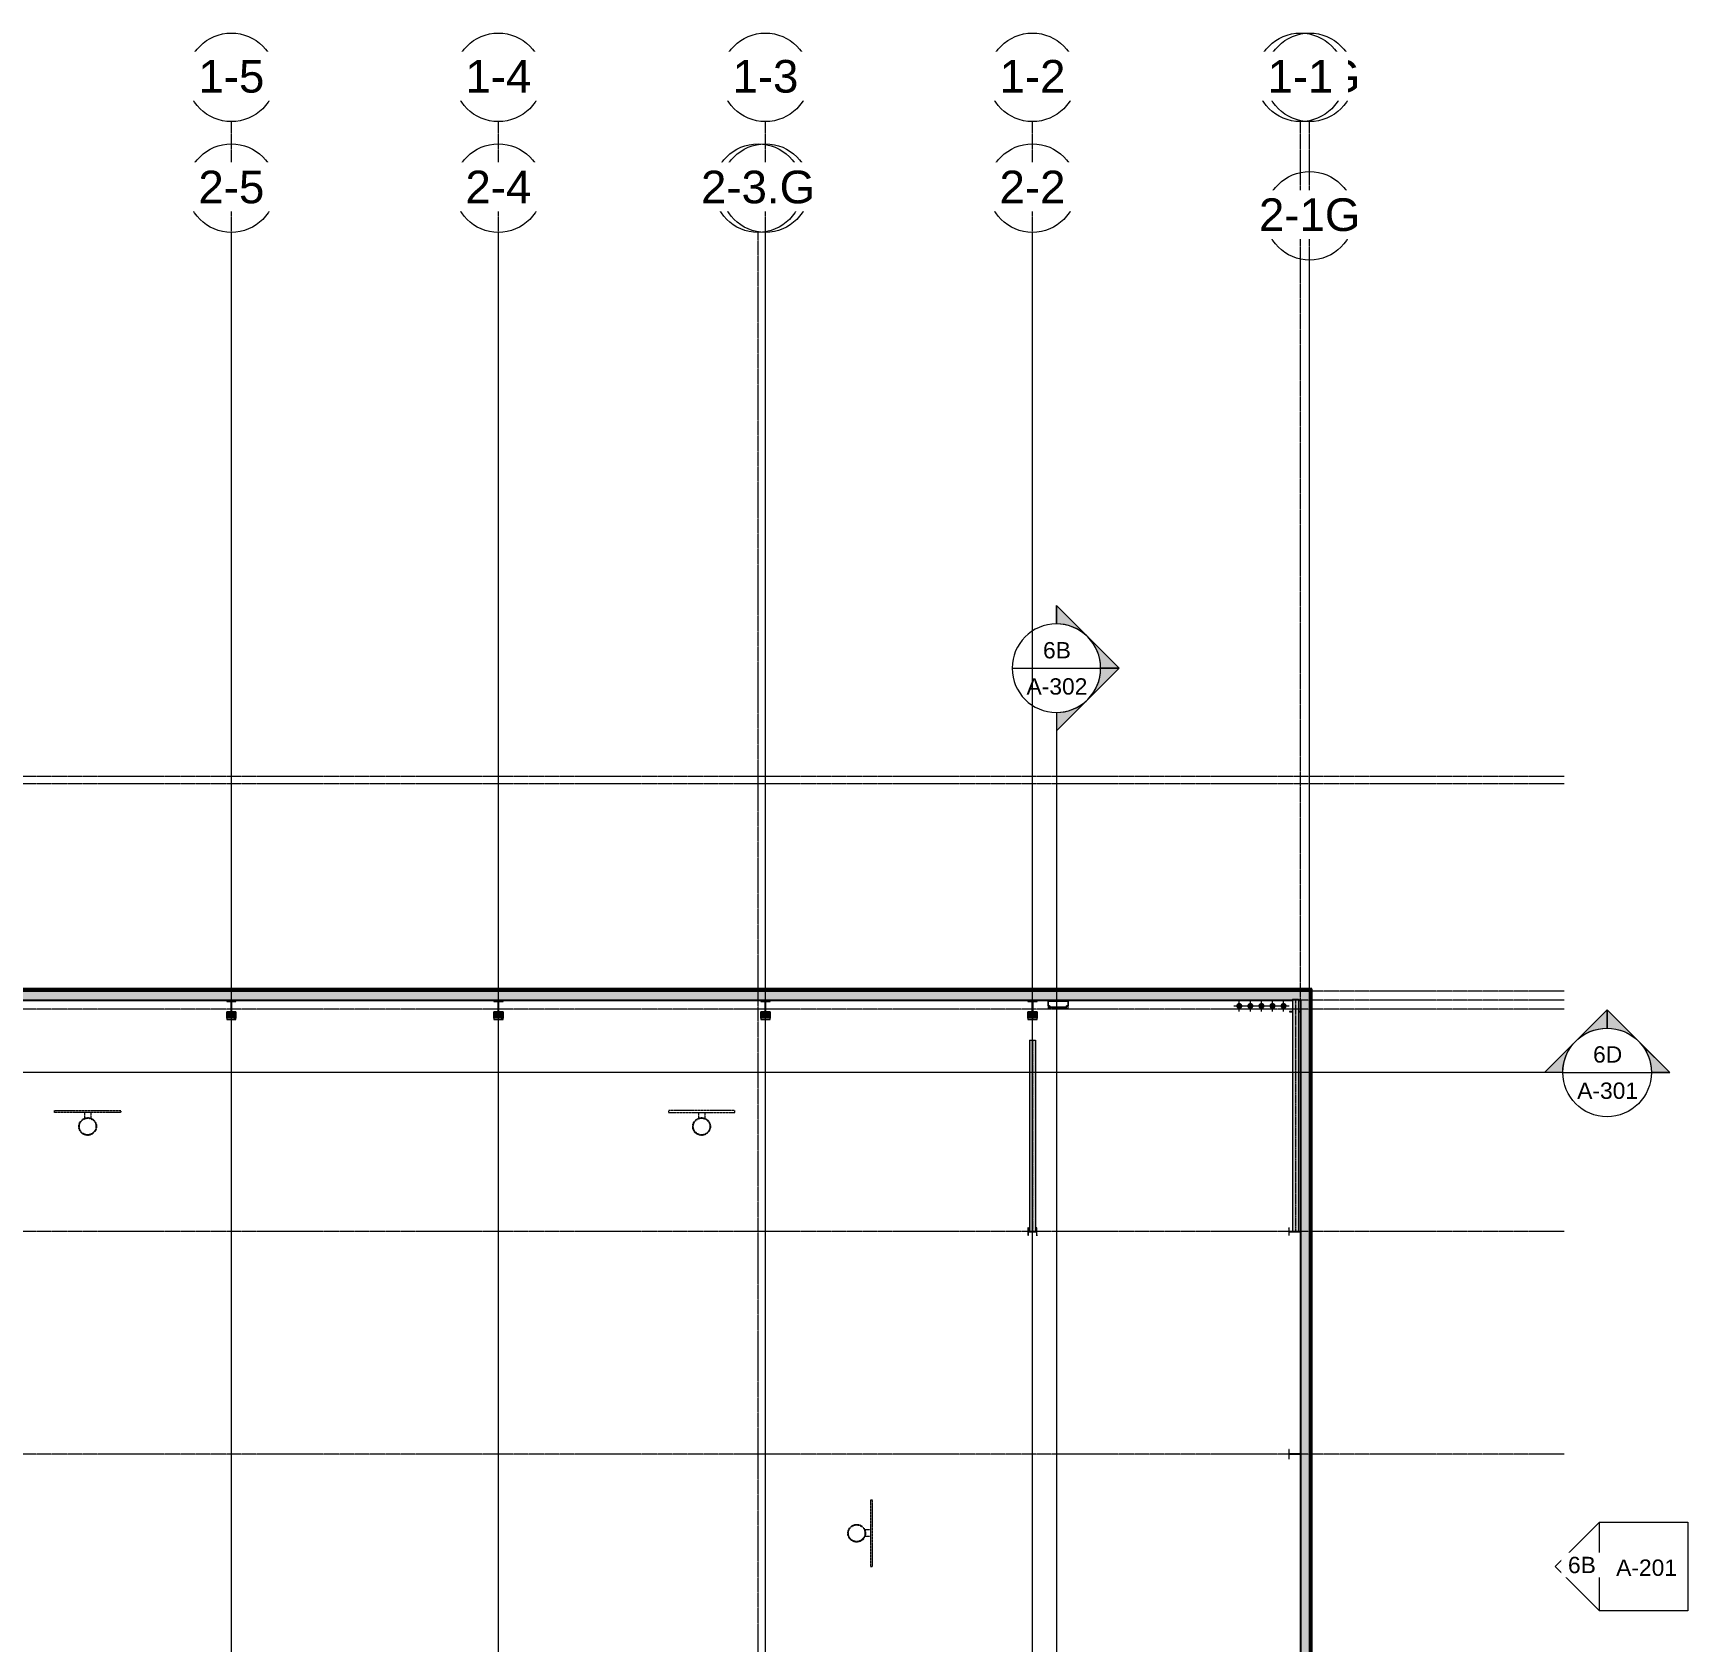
# Model space of a CAD drawing. Header units: inches. Extents: x 21290 to 26948, y -23522 to -20083.
# Drawn here: x 24897 to 26691, y -21830 to -20086 of the extents above; entities that cross this region are included whole.
import ezdxf

# ---------------------------------------------------------------- set-up
doc = ezdxf.new("R2010")
doc.units = ezdxf.units.IN
doc.header["$MEASUREMENT"] = 0
for name, pattern in [('Dash', [0.25, 0.125, -0.125]), ('Grid Line 1_2_', [0.875, 0.5, -0.125, 0.125, -0.125]), ('Hidden 1_8_', [0.1875, 0.125, -0.0625])]:
    doc.linetypes.add(name, pattern=pattern)
for name, color, linetype, lineweight in [('A-WALL', 113, 'Continuous', 9), ('A-WALL-PATT', 111, 'Continuous', 25), ('E-POWR-CNTR', 130, 'Continuous', 9), ('E-POWR-DROP', 130, 'Continuous', 9), ('G-ANNO-SYMB', 111, 'Continuous', 9), ('Q-SPCQ', 91, 'Continuous', 9), ('Q-SPCQ-HDLN', 91, 'Dash', 9), ('S-BEAM', 12, 'Continuous', 9), ('S-COLS', 52, 'Continuous', 9), ('S-GRID', 1, 'Continuous', 9), ('S-GRID-IDEN', 1, 'Continuous', 9)]:
    doc.layers.add(name, color=color, linetype=linetype, lineweight=lineweight)
doc.styles.add('Arial', font='arial.ttf', dxfattribs={"height": 35.407186})
doc.styles.add('Arial_1', font='arial.ttf', dxfattribs={"height": 17.703593})
pattern_1 = [(45, (0, 0), (-19.00703, 19.00703), []), (45, (0, 28.8), (-19.00703, 19.00703), [])]
pattern_2 = [(161.57, (0.96, 0.96), (-7.6802237, -0.0009796), [0, -54.643, 6.067, 0]), (18.43, (-0.96, 0.96), (-7.6802237, 0.0009796), [0, -54.643, 6.067, 0]), (108.43, (0.96, 0.96), (3.8382953, -19.20136532), [18.211, -42.499]), (71.57, (-0.96, 0.96), (3.8382953, 19.20136532), [18.211, -42.499])]
pattern_3 = [(0, (0, 0), (0, 24), []), (90, (0, 0), (-24, 1e-15), [])]
pattern_4 = [(225, (25691.39, -22360.053), (19.00703, -19.00703), []), (225, (25691.39, -22388.853), (19.00703, -19.00703), [])]
pattern_5 = [(225, (25401.89, -22360.053), (19.00703, -19.00703), []), (225, (25401.89, -22388.853), (19.00703, -19.00703), [])]
pattern_6 = [(225, (25112.39, -22360.053), (19.00703, -19.00703), []), (225, (25112.39, -22388.853), (19.00703, -19.00703), [])]
pattern_7 = [(225, (25980.89, -22360.053), (19.00703, -19.00703), []), (225, (25980.89, -22388.853), (19.00703, -19.00703), [])]

# ---------------------------------------------------------------- blocks, each defined once
blk = doc.blocks.new('Basketball_Backstop-Performance_Sports_Systems-3103-Ceiling_Hung - 27_-0_ to 27_-11 7_8_-652462-Roof Low')
at = {"layer": 'Q-SPCQ-HDLN'}
for p, q in [((-36, 0), (-36, 2.2)), ((-36, 2.2), (36, 2.2)), ((36, 2.2), (36, 0)), ((36, 0), (-36, 0)), ((-3.5, 0), (-3.5, -6.2)), ((3.5, 0), (3.5, -6.2))]:
    blk.add_line(p, q, dxfattribs=at)
for radius in [9.63, 9]:
    blk.add_circle((0, -15.1), radius, dxfattribs=at)
blk = doc.blocks.new('Basketball_Backstop-Performance_Sports_Systems-3103-Ceiling_Hung - 27_-0_ to 27_-11 7_8_-706978-Roof Low')
at = {"layer": 'Q-SPCQ-HDLN'}
for p, q in [((36, 0), (-36, 0)), ((-36, 0), (-36, -2.2)), ((-3.5, 0), (-3.5, 6.2)), ((3.5, 0), (3.5, 6.2)), ((36, -2.2), (36, 0)), ((-36, -2.2), (36, -2.2))]:
    blk.add_line(p, q, dxfattribs=at)
for radius in [9.62, 9]:
    blk.add_circle((0, 15.1), radius, dxfattribs=at)
blk = doc.blocks.new('W-Wide Flange - W12X26-1193237-Roof Low')
at = {"layer": 'S-BEAM'}
blk.add_hatch(color=256, dxfattribs=at).paths.add_polyline_path([(103.7, 3.2), (-103.7, 3.2), (-103.7, -3.2), (103.7, -3.2)], flags=0)
for p, q in [((-103.7, -3.2), (-103.7, 3.2)), ((-103.7, 3.2), (103.7, 3.2)), ((103.7, 3.2), (103.7, -3.2)), ((-103.7, -3.2), (103.7, -3.2))]:
    blk.add_line(p, q, dxfattribs=at)
at = {"layer": 'S-BEAM', "linetype": 'Hidden 1_8_'}
for p, q in [((-103.7, 0.1), (103.7, 0.1)), ((-103.7, -0.1), (103.7, -0.1))]:
    blk.add_line(p, q, dxfattribs=at)
blk = doc.blocks.new('W-Wide Flange - W12X26-1401506-Roof Low')
at = {"layer": 'S-BEAM'}
blk.add_hatch(color=256, dxfattribs=at).paths.add_polyline_path([(120.6, -3.2), (120.6, 3.2), (-131.2, 3.2), (-131.2, -3.2), (65.3, -3.2)], flags=0)
for p, q in [((-131.2, -3.2), (-131.2, 3.2)), ((-131.2, 3.2), (120.6, 3.2)), ((120.6, 3.2), (120.6, -3.2)), ((-131.2, -3.2), (120.6, -3.2))]:
    blk.add_line(p, q, dxfattribs=at)
at = {"layer": 'S-BEAM', "linetype": 'Hidden 1_8_'}
for p, q in [((-131.2, 0.1), (120.6, 0.1)), ((-131.2, -0.1), (120.6, -0.1))]:
    blk.add_line(p, q, dxfattribs=at)
blk = doc.blocks.new('columns and girder2 - one-1334686-Roof Low')
at = {"layer": 'S-BEAM'}
h = blk.add_hatch(dxfattribs=at)
h.set_pattern_fill('FP_8', color=256, style=0, pattern_type=2)
h.set_pattern_definition(pattern_4)
h.paths.add_polyline_path([(0, -1.3), (-5, -1.3), (-5, -2), (5, -2), (5, -1.3)], flags=0)
h.paths.add_polyline_path([(5, -17), (-5, -17), (-5, -18.5), (5, -18.5)], flags=0)
h.paths.add_polyline_path([(5, -1204.9), (-5, -1204.9), (-5, -1206.4), (5, -1206.4)], flags=0)
h.paths.add_polyline_path([(-5, -1224.3), (-5, -1225.8), (5, -1225.8), (5, -1224.3)], flags=0)
h = blk.add_hatch(color=256, dxfattribs=at)
h.paths.add_polyline_path([(5, -9.2), (0.6, -9.2), (0.6, -17), (5, -17)], flags=0)
h.paths.add_polyline_path([(-5, -9.2), (-5, -17), (-0.6, -17), (-0.6, -9.2)], flags=0)
h = blk.add_hatch(dxfattribs=at)
h.set_pattern_fill('FP_8', color=256, style=0, pattern_type=2)
h.set_pattern_definition(pattern_4)
h.paths.add_polyline_path([(0.6, -2), (-0.6, -2), (-0.6, -17), (0.6, -17)], flags=0)
h.paths.add_polyline_path([(0.6, -1206.4), (-0.6, -1206.4), (-0.6, -1224.3), (0.6, -1224.3)], flags=0)
h = blk.add_hatch(color=256, dxfattribs=at)
h.paths.add_polyline_path([(0.6, -1206.4), (0.6, -1213.3), (5, -1213.3), (5, -1206.4)], flags=0)
h.paths.add_polyline_path([(-5, -1206.4), (-5, -1213.3), (-0.6, -1213.3), (-0.6, -1206.4)], flags=0)
at = {"layer": 'S-BEAM', "lineweight": 15}
for p, q in [((-5, -1.3), (-5, -2)), ((-5, -2), (5, -2)), ((5, -17), (-5, -17)), ((-5, -17), (-5, -18.5)), ((0.6, -2), (-0.6, -2)), ((-0.6, -2), (-0.6, -17)), ((-0.6, -17), (0.6, -17)), ((0.6, -17), (0.6, -2)), ((5, -2), (5, -1.3)), ((5, -18.5), (5, -17)), ((-5, -18.5), (5, -18.5)), ((5, -1204.9), (-5, -1204.9)), ((-5, -1204.9), (-5, -1206.4)), ((-5, -1206.4), (5, -1206.4)), ((0.6, -1206.4), (-0.6, -1206.4)), ((-0.6, -1206.4), (-0.6, -1224.3)), ((0.6, -1224.3), (0.6, -1206.4)), ((5, -1206.4), (5, -1204.9)), ((5, -1224.3), (-5, -1224.3)), ((-5, -1224.3), (-5, -1225.8)), ((-0.6, -1224.3), (0.6, -1224.3)), ((5, -1225.8), (5, -1224.3))]:
    blk.add_line(p, q, dxfattribs=at)
at = {"layer": 'S-BEAM'}
for p, q in [((-5, -17), (-5, -9.2)), ((-0.6, -9.2), (-5, -9.2)), ((5, -9.2), (0.6, -9.2)), ((5, -9.2), (5, -17)), ((-5, -1213.3), (-5, -1206.4)), ((-5, -1213.3), (-0.6, -1213.3)), ((0.6, -1213.3), (5, -1213.3)), ((5, -1206.4), (5, -1213.3))]:
    blk.add_line(p, q, dxfattribs=at)
blk = doc.blocks.new('columns and girder2 - one-V29-Roof Low')
at = {"layer": 'S-BEAM'}
h = blk.add_hatch(dxfattribs=at)
h.set_pattern_fill('FP_9', color=256, style=0, pattern_type=2)
h.set_pattern_definition(pattern_5)
h.paths.add_polyline_path([(0, -1.3), (-5, -1.3), (-5, -2), (5, -2), (5, -1.3)], flags=0)
h.paths.add_polyline_path([(5, -17), (-5, -17), (-5, -18.5), (5, -18.5)], flags=0)
h.paths.add_polyline_path([(5, -1204.9), (-5, -1204.9), (-5, -1206.4), (5, -1206.4)], flags=0)
h.paths.add_polyline_path([(-5, -1224.3), (-5, -1225.8), (5, -1225.8), (5, -1224.3)], flags=0)
h = blk.add_hatch(color=256, dxfattribs=at)
h.paths.add_polyline_path([(5, -9.2), (0.6, -9.2), (0.6, -17), (5, -17)], flags=0)
h.paths.add_polyline_path([(-5, -9.2), (-5, -17), (-0.6, -17), (-0.6, -9.2)], flags=0)
h = blk.add_hatch(dxfattribs=at)
h.set_pattern_fill('FP_9', color=256, style=0, pattern_type=2)
h.set_pattern_definition(pattern_5)
h.paths.add_polyline_path([(-0.6, -2), (-0.6, -17), (0.6, -17), (0.6, -2)], flags=0)
h.paths.add_polyline_path([(-0.6, -1206.4), (-0.6, -1224.3), (0.6, -1224.3), (0.6, -1206.4)], flags=0)
h = blk.add_hatch(color=256, dxfattribs=at)
h.paths.add_polyline_path([(0.6, -1206.4), (0.6, -1213.3), (5, -1213.3), (5, -1206.4)], flags=0)
h.paths.add_polyline_path([(-5, -1206.4), (-5, -1213.3), (-0.6, -1213.3), (-0.6, -1206.4)], flags=0)
at = {"layer": 'S-BEAM', "lineweight": 15}
for p, q in [((-5, -1.3), (-5, -2)), ((-5, -2), (5, -2)), ((5, -17), (-5, -17)), ((-5, -17), (-5, -18.5)), ((0.6, -2), (-0.6, -2)), ((-0.6, -2), (-0.6, -17)), ((-0.6, -17), (0.6, -17)), ((0.6, -17), (0.6, -2)), ((5, -2), (5, -1.3)), ((5, -18.5), (5, -17)), ((-5, -18.5), (5, -18.5)), ((5, -1204.9), (-5, -1204.9)), ((-5, -1204.9), (-5, -1206.4)), ((-5, -1206.4), (5, -1206.4)), ((0.6, -1206.4), (-0.6, -1206.4)), ((-0.6, -1206.4), (-0.6, -1224.3)), ((0.6, -1224.3), (0.6, -1206.4)), ((5, -1206.4), (5, -1204.9)), ((5, -1224.3), (-5, -1224.3)), ((-5, -1224.3), (-5, -1225.8)), ((-0.6, -1224.3), (0.6, -1224.3)), ((5, -1225.8), (5, -1224.3))]:
    blk.add_line(p, q, dxfattribs=at)
at = {"layer": 'S-BEAM'}
for p, q in [((-5, -17), (-5, -9.2)), ((-0.6, -9.2), (-5, -9.2)), ((5, -9.2), (0.6, -9.2)), ((5, -9.2), (5, -17)), ((-5, -1213.3), (-5, -1206.4)), ((-5, -1213.3), (-0.6, -1213.3)), ((0.6, -1213.3), (5, -1213.3)), ((5, -1206.4), (5, -1213.3))]:
    blk.add_line(p, q, dxfattribs=at)
blk = doc.blocks.new('columns and girder2 - one-V30-Roof Low')
at = {"layer": 'S-BEAM'}
h = blk.add_hatch(dxfattribs=at)
h.set_pattern_fill('FP_10', color=256, style=0, pattern_type=2)
h.set_pattern_definition(pattern_6)
h.paths.add_polyline_path([(0, -1.3), (-5, -1.3), (-5, -2), (5, -2), (5, -1.3)], flags=0)
h.paths.add_polyline_path([(5, -17), (-5, -17), (-5, -18.5), (5, -18.5)], flags=0)
h.paths.add_polyline_path([(-5, -1204.9), (-5, -1206.4), (5, -1206.4), (5, -1204.9)], flags=0)
h.paths.add_polyline_path([(-5, -1224.3), (-5, -1225.8), (5, -1225.8), (5, -1224.3)], flags=0)
h = blk.add_hatch(color=256, dxfattribs=at)
h.paths.add_polyline_path([(5, -9.2), (0.6, -9.2), (0.6, -17), (5, -17)], flags=0)
h.paths.add_polyline_path([(-5, -9.2), (-5, -17), (-0.6, -17), (-0.6, -9.2)], flags=0)
h = blk.add_hatch(dxfattribs=at)
h.set_pattern_fill('FP_10', color=256, style=0, pattern_type=2)
h.set_pattern_definition(pattern_6)
h.paths.add_polyline_path([(0.6, -2), (-0.6, -2), (-0.6, -17), (0.6, -17)], flags=0)
h.paths.add_polyline_path([(0.6, -1206.4), (-0.6, -1206.4), (-0.6, -1224.3), (0.6, -1224.3)], flags=0)
h = blk.add_hatch(color=256, dxfattribs=at)
h.paths.add_polyline_path([(0.6, -1206.4), (0.6, -1213.3), (5, -1213.3), (5, -1206.4)], flags=0)
h.paths.add_polyline_path([(-5, -1206.4), (-5, -1213.3), (-0.6, -1213.3), (-0.6, -1206.4)], flags=0)
at = {"layer": 'S-BEAM', "lineweight": 15}
for p, q in [((-5, -1.3), (-5, -2)), ((-5, -2), (5, -2)), ((5, -17), (-5, -17)), ((-5, -17), (-5, -18.5)), ((0.6, -2), (-0.6, -2)), ((-0.6, -2), (-0.6, -17)), ((-0.6, -17), (0.6, -17)), ((0.6, -17), (0.6, -2)), ((5, -2), (5, -1.3)), ((5, -18.5), (5, -17)), ((-5, -18.5), (5, -18.5)), ((5, -1204.9), (-5, -1204.9)), ((-5, -1204.9), (-5, -1206.4)), ((-5, -1206.4), (5, -1206.4)), ((0.6, -1206.4), (-0.6, -1206.4)), ((-0.6, -1206.4), (-0.6, -1224.3)), ((0.6, -1224.3), (0.6, -1206.4)), ((5, -1206.4), (5, -1204.9)), ((5, -1224.3), (-5, -1224.3)), ((-5, -1224.3), (-5, -1225.8)), ((-0.6, -1224.3), (0.6, -1224.3)), ((5, -1225.8), (5, -1224.3))]:
    blk.add_line(p, q, dxfattribs=at)
at = {"layer": 'S-BEAM'}
for p, q in [((-5, -17), (-5, -9.2)), ((-0.6, -9.2), (-5, -9.2)), ((5, -9.2), (0.6, -9.2)), ((5, -9.2), (5, -17)), ((-5, -1213.3), (-5, -1206.4)), ((-5, -1213.3), (-0.6, -1213.3)), ((0.6, -1213.3), (5, -1213.3)), ((5, -1206.4), (5, -1213.3))]:
    blk.add_line(p, q, dxfattribs=at)
blk = doc.blocks.new('columns and girder2 - one-V38-Roof Low')
at = {"layer": 'S-BEAM'}
h = blk.add_hatch(dxfattribs=at)
h.set_pattern_fill('FP_18', color=256, style=0, pattern_type=2)
h.set_pattern_definition(pattern_7)
h.paths.add_polyline_path([(5, -1.3), (-5, -1.3), (-5, -2), (5, -2)], flags=0)
h.paths.add_polyline_path([(5, -17), (-5, -17), (-5, -18.5), (5, -18.5)], flags=0)
h.paths.add_polyline_path([(5, -1204.9), (-5, -1204.9), (-5, -1206.4), (5, -1206.4)], flags=0)
h.paths.add_polyline_path([(-5, -1224.3), (-5, -1225.8), (5, -1225.8), (5, -1224.3)], flags=0)
h = blk.add_hatch(color=256, dxfattribs=at)
h.paths.add_polyline_path([(-0.6, -9.2), (-5, -9.2), (-5, -17), (-0.6, -17)], flags=0)
h.paths.add_polyline_path([(5, -9.2), (0.6, -9.2), (0.6, -17), (5, -17)], flags=0)
h = blk.add_hatch(dxfattribs=at)
h.set_pattern_fill('FP_18', color=256, style=0, pattern_type=2)
h.set_pattern_definition(pattern_7)
h.paths.add_polyline_path([(-0.6, -2), (-0.6, -17), (0.6, -17), (0.6, -2)], flags=0)
h.paths.add_polyline_path([(-0.6, -1206.4), (-0.6, -1224.3), (0.6, -1224.3), (0.6, -1206.4)], flags=0)
h = blk.add_hatch(color=256, dxfattribs=at)
h.paths.add_polyline_path([(0.6, -1206.4), (0.6, -1213.3), (5, -1213.3), (5, -1206.4)], flags=0)
h.paths.add_polyline_path([(-5, -1206.4), (-5, -1213.3), (-0.6, -1213.3), (-0.6, -1206.4)], flags=0)
at = {"layer": 'S-BEAM', "lineweight": 15}
for p, q in [((-5, -1.3), (-5, -2)), ((-5, -2), (5, -2)), ((5, -17), (-5, -17)), ((-5, -17), (-5, -18.5)), ((0.6, -2), (-0.6, -2)), ((-0.6, -2), (-0.6, -17)), ((-0.6, -17), (0.6, -17)), ((0.6, -17), (0.6, -2)), ((5, -2), (5, -1.3)), ((5, -18.5), (5, -17)), ((-5, -18.5), (5, -18.5)), ((5, -1204.9), (-5, -1204.9)), ((-5, -1204.9), (-5, -1206.4)), ((-5, -1206.4), (5, -1206.4)), ((0.6, -1206.4), (-0.6, -1206.4)), ((-0.6, -1206.4), (-0.6, -1224.3)), ((0.6, -1224.3), (0.6, -1206.4)), ((5, -1206.4), (5, -1204.9)), ((5, -1224.3), (-5, -1224.3)), ((-5, -1224.3), (-5, -1225.8)), ((-0.6, -1224.3), (0.6, -1224.3)), ((5, -1225.8), (5, -1224.3))]:
    blk.add_line(p, q, dxfattribs=at)
at = {"layer": 'S-BEAM'}
for p, q in [((-5, -17), (-5, -9.2)), ((-0.6, -9.2), (-5, -9.2)), ((5, -9.2), (0.6, -9.2)), ((5, -9.2), (5, -17)), ((-5, -1213.3), (-5, -1206.4)), ((-5, -1213.3), (-0.6, -1213.3)), ((0.6, -1213.3), (5, -1213.3)), ((5, -1206.4), (5, -1213.3))]:
    blk.add_line(p, q, dxfattribs=at)
blk = doc.blocks.new('lad500 - Standard-1365116-Roof Low')
at = {"layer": 'Q-SPCQ'}
for p, q in [((26019.6, -21135.1), (25997.8, -21135.1)), ((25997.8, -21135.1), (25997.8, -21140.6)), ((25997.8, -21140.6), (25999.5, -21140.6)), ((25998, -21140.4), (25998, -21135.2)), ((25998, -21135.2), (26019.5, -21135.2)), ((25999.5, -21140.4), (25998, -21140.4)), ((25998.1, -21140.4), (25999.6, -21140.4)), ((25998.1, -21143.7), (25998.1, -21140.4)), ((25999.6, -21143.7), (25998.1, -21143.7)), ((25999.5, -21140.6), (25999.5, -21140.4)), ((25999.6, -21140.4), (25999.6, -21141.4)), ((25999.6, -21142.7), (25999.6, -21141.4)), ((25999.6, -21141.4), (26017.8, -21141.4)), ((26017.8, -21142.7), (25999.6, -21142.7)), ((25999.6, -21142.7), (25999.6, -21143.7)), ((26017.8, -21141.4), (26017.8, -21140.4)), ((26017.8, -21140.4), (26019.3, -21140.4)), ((26017.8, -21142.7), (26017.8, -21141.4)), ((26017.8, -21143.7), (26017.8, -21142.7)), ((26019.3, -21143.7), (26017.8, -21143.7)), ((26019.5, -21140.4), (26017.9, -21140.4)), ((26017.9, -21140.4), (26017.9, -21140.6)), ((26017.9, -21140.6), (26019.6, -21140.6)), ((26019.3, -21140.4), (26019.3, -21143.7)), ((26019.5, -21135.2), (26019.5, -21140.4)), ((26019.6, -21140.6), (26019.6, -21135.1))]:
    blk.add_line(p, q, dxfattribs=at)
blk = doc.blocks.new('Grid - Grid Head - Circle-14747-Roof Low')
at = {"layer": 'S-GRID-IDEN'}
blk.add_circle((0, 0), 0.25, dxfattribs=at)
blk = doc.blocks.new('Section - Section Head - Filled-1526-Roof Low')
at = {"layer": 'G-ANNO-SYMB'}
h = blk.add_hatch(color=256, dxfattribs=at)
edge = h.paths.add_edge_path(flags=0)
edge.add_line((-0.4268, 0.1768), (-0.25, 0.3536))
edge.add_line((-0.25, 0.3536), (-0.25, 0.25))
edge.add_arc((-0.25, 0), 0.25, 90, 135)
h = blk.add_hatch(color=256, dxfattribs=at)
edge = h.paths.add_edge_path(flags=0)
edge.add_arc((-0.25, 0), 0.25, 45, 90)
edge.add_line((-0.25, 0.25), (-0.25, 0.3536))
edge.add_line((-0.25, 0.3536), (-0.0732, 0.1768))
h = blk.add_hatch(color=256, dxfattribs=at)
edge = h.paths.add_edge_path(flags=0)
edge.add_arc((-0.25, 0), 0.2503, 137.9216, 180)
edge.add_line((-0.5003, 0), (-0.6036, 0))
edge.add_line((-0.6036, 0), (-0.4358, 0.1678))
h = blk.add_hatch(color=256, dxfattribs=at)
edge = h.paths.add_edge_path(flags=0)
edge.add_line((-0.0642, 0.1678), (0.1036, 0))
edge.add_line((0.1036, 0), (0.0003, 0))
edge.add_arc((-0.25, 0), 0.2503, 0, 42.0784)
for p, q in [((-0.25, 0.3536), (-0.6036, 0)), ((-0.25, 0.3536), (-0.4268, 0.1768)), ((-0.25, 0.3536), (0.1036, 0)), ((-0.25, 0.25), (-0.25, 0.3536)), ((-0.0732, 0.1768), (-0.25, 0.3536)), ((-0.25, 0.3536), (-0.25, 0.25)), ((-0.4358, 0.1678), (-0.6036, 0)), ((0.1036, 0), (-0.0642, 0.1678)), ((-0.6036, 0), (-0.5003, 0)), ((0.0003, 0), (0.1036, 0)), ((-0.5, 0), (-0.6036, 0)), ((0, 0), (0.1036, 0))]:
    blk.add_line(p, q, dxfattribs=at)
for radius, start, end in [(0.25, 360, 180), (0.25, 90, 135), (0.25, 45, 90), (0.2503, 137.9216, 180), (0.2503, 0, 42.0784), (0.25, 180, 360)]:
    blk.add_arc((-0.25, 0), radius, start, end, dxfattribs=at)
blk = doc.blocks.new('Elevation - Detail Number-93309-Roof Low')
at = {"layer": 'G-ANNO-SYMB'}
for p, q in [((-0.25, -0.25), (-0.25, 0.25)), ((-0.25, 0.25), (0.25, 0.25)), ((0.25, 0.25), (0.25, -0.25)), ((0.25, -0.25), (-0.25, -0.25))]:
    blk.add_line(p, q, dxfattribs=at)
blk = doc.blocks.new('Elevation - Detail Number-93036-Roof Low')
at = {"layer": 'G-ANNO-SYMB'}
for p, q in [((0, 0.25), (-0.25, 0)), ((0.25, 0), (0, 0.25)), ((-0.25, 0), (0.25, 0))]:
    blk.add_line(p, q, dxfattribs=at)

msp = doc.modelspace()

# ---------------------------------------------------------------- hatches: boundary and pattern name
at = {"layer": 'A-WALL'}
msp.add_hatch(color=256, dxfattribs=at).paths.add_polyline_path([(26282.39023, -21123.30281), (26282.39023, -21121.80281), (22780.26523, -21121.80281), (22780.26523, -21123.30281), (26281.39023, -21123.30281)], flags=0)
at = {"layer": 'A-WALL', "lineweight": 5}
msp.add_hatch(color=256, dxfattribs=at).paths.add_polyline_path([(26283.89023, -22233.67781), (26283.89023, -21121.80281), (26282.39023, -21121.80281), (26282.39023, -22233.67781)], flags=0)
at = {"layer": 'A-WALL-PATT', "lineweight": 9}
h = msp.add_hatch(dxfattribs=at)
h.set_pattern_fill('FP_4', color=256, style=0, pattern_type=2)
h.set_pattern_definition(pattern_3)
h.paths.add_polyline_path([(26281.39023, -21124.30281), (26281.39023, -21123.30281), (22780.26523, -21123.30281), (22780.26523, -21124.30281), (26276.13737, -21124.30281)], flags=0)
h = msp.add_hatch(dxfattribs=at)
h.set_pattern_fill('FP_5', color=256, style=0, pattern_type=2)
h.set_pattern_definition(pattern_2)
h.paths.add_polyline_path([(24819.78825, -21134.30281), (26262.77108, -21134.30281), (26262.77108, -21133.17936), (26269.25937, -21133.17936), (26269.25937, -21134.30281), (26271.39023, -21134.30281), (26271.39023, -21124.30281), (22780.26523, -21124.30281), (22780.26523, -21134.30281), (24749.60275, -21134.30281)], flags=0)
h = msp.add_hatch(dxfattribs=at)
h.set_pattern_fill('FP_5', color=256, style=0, pattern_type=2)
h.set_pattern_definition(pattern_2)
h.paths.add_polyline_path([(26271.39023, -22233.67781), (26281.39023, -22233.67781), (26281.39023, -21124.30281), (26271.39023, -21124.30281), (26271.39023, -22104.41215)], flags=0)
h = msp.add_hatch(dxfattribs=at)
h.set_pattern_fill('FP_4', color=256, style=0, pattern_type=2)
h.set_pattern_definition(pattern_3)
h.paths.add_polyline_path([(26282.39023, -22233.67781), (26282.39023, -21123.30281), (26281.39023, -21123.30281), (26281.39023, -22233.67781)], flags=0)
at = {"layer": 'E-POWR-DROP'}
for points in [[(26205.11577, -21143.79245), (26205.97311, -21143.67958), (26206.77202, -21143.34866), (26207.45807, -21142.82224), (26207.98448, -21142.1362), (26208.3154, -21141.33729), (26208.42827, -21140.47995), (26208.3154, -21139.62261), (26207.98448, -21138.8237), (26207.45807, -21138.13766), (26206.77202, -21137.61124), (26205.97311, -21137.28032), (26205.11577, -21137.16745), (26204.25844, -21137.28032), (26203.45952, -21137.61124), (26202.77348, -21138.13766), (26202.24707, -21138.8237), (26201.91615, -21139.62261), (26201.80327, -21140.47995), (26201.91615, -21141.33729), (26202.24707, -21142.1362), (26202.77348, -21142.82224), (26203.45952, -21143.34866), (26204.25844, -21143.67958)], [(26217.11577, -21143.79245), (26217.97311, -21143.67958), (26218.77202, -21143.34866), (26219.45807, -21142.82224), (26219.98448, -21142.1362), (26220.3154, -21141.33729), (26220.42827, -21140.47995), (26220.3154, -21139.62261), (26219.98448, -21138.8237), (26219.45807, -21138.13766), (26218.77202, -21137.61124), (26217.97311, -21137.28032), (26217.11577, -21137.16745), (26216.25844, -21137.28032), (26215.45952, -21137.61124), (26214.77348, -21138.13766), (26214.24707, -21138.8237), (26213.91615, -21139.62261), (26213.80327, -21140.47995), (26213.91615, -21141.33729), (26214.24707, -21142.1362), (26214.77348, -21142.82224), (26215.45952, -21143.34866), (26216.25844, -21143.67958)], [(26229.11577, -21143.79245), (26229.97311, -21143.67958), (26230.77202, -21143.34866), (26231.45807, -21142.82224), (26231.98448, -21142.1362), (26232.3154, -21141.33729), (26232.42827, -21140.47995), (26232.3154, -21139.62261), (26231.98448, -21138.8237), (26231.45807, -21138.13766), (26230.77202, -21137.61124), (26229.97311, -21137.28032), (26229.11577, -21137.16745), (26228.25844, -21137.28032), (26227.45952, -21137.61124), (26226.77348, -21138.13766), (26226.24707, -21138.8237), (26225.91615, -21139.62261), (26225.80327, -21140.47995), (26225.91615, -21141.33729), (26226.24707, -21142.1362), (26226.77348, -21142.82224), (26227.45952, -21143.34866), (26228.25844, -21143.67958)], [(26241.11577, -21143.79245), (26241.97311, -21143.67958), (26242.77202, -21143.34866), (26243.45807, -21142.82224), (26243.98448, -21142.1362), (26244.3154, -21141.33729), (26244.42827, -21140.47995), (26244.3154, -21139.62261), (26243.98448, -21138.8237), (26243.45807, -21138.13766), (26242.77202, -21137.61124), (26241.97311, -21137.28032), (26241.04462, -21137.17682), (26240.25844, -21137.28032), (26239.45952, -21137.61124), (26238.77348, -21138.13766), (26238.24707, -21138.8237), (26237.91615, -21139.62261), (26237.80327, -21140.47995), (26237.91615, -21141.33729), (26238.24707, -21142.1362), (26238.77348, -21142.82224), (26239.45952, -21143.34866), (26240.25844, -21143.67958), (26241.04462, -21143.78308)], [(26253.11577, -21143.79245), (26253.97311, -21143.67958), (26254.77202, -21143.34866), (26255.45807, -21142.82224), (26255.98448, -21142.1362), (26256.3154, -21141.33729), (26256.42827, -21140.47995), (26256.3154, -21139.62261), (26255.98448, -21138.8237), (26255.45807, -21138.13766), (26254.77202, -21137.61124), (26253.97311, -21137.28032), (26253.11577, -21137.16745), (26252.25844, -21137.28032), (26251.45952, -21137.61124), (26250.77348, -21138.13766), (26250.24707, -21138.8237), (26249.91615, -21139.62261), (26249.80327, -21140.47995), (26249.91615, -21141.33729), (26250.24707, -21142.1362), (26250.77348, -21142.82224), (26251.45952, -21143.34866), (26252.25844, -21143.67958)]]:
    msp.add_hatch(color=256, dxfattribs=at).paths.add_polyline_path(points, flags=0)
at = {"layer": 'S-COLS'}
h = msp.add_hatch(dxfattribs=at)
h.set_pattern_fill('FP_1', color=256, style=0, pattern_type=2)
h.set_pattern_definition(pattern_1)
h.paths.add_polyline_path([(26269.25937, -21146.80281), (26271.39023, -21146.80281), (26271.39023, -21146.36922), (26269.25937, -21146.36922), (26269.25937, -21146.6239)], flags=0)
h.paths.add_polyline_path([(26259.39023, -21146.80281), (26262.77108, -21146.80281), (26262.77108, -21146.36922), (26259.39023, -21146.36922)], flags=0)
h.paths.add_polyline_path([(26259.39023, -21134.7364), (26262.77108, -21134.7364), (26262.77108, -21134.30281), (26259.39023, -21134.30281)], flags=0)
h.paths.add_polyline_path([(26269.25937, -21134.7364), (26271.39023, -21134.7364), (26271.39023, -21134.30281), (26269.25937, -21134.30281), (26269.25937, -21134.48173)], flags=0)
h = msp.add_hatch(dxfattribs=at)
h.set_pattern_fill('FP_1', color=256, style=0, pattern_type=2)
h.set_pattern_definition(pattern_1)
h.paths.add_polyline_path([(25985.32187, -21389.03328), (25985.75546, -21389.03328), (25985.75546, -21381.07234), (25985.32187, -21381.07234), (25985.32187, -21384.21687), (25985.11936, -21384.70577), (25984.63046, -21384.90828), (25984.13437, -21384.92745), (25984.13437, -21385.05281), (25977.64608, -21385.05281), (25977.64608, -21384.90828), (25977.14999, -21384.90828), (25976.66109, -21384.70577), (25976.45858, -21384.21687), (25976.45858, -21381.07234), (25976.02499, -21381.07234), (25976.02499, -21389.03328), (25976.45858, -21389.03328), (25976.45858, -21385.88875), (25976.66109, -21385.39985), (25977.14999, -21385.19734), (25984.63046, -21385.19734), (25985.11936, -21385.39985), (25985.32187, -21385.88875)], flags=0)
h = msp.add_hatch(dxfattribs=at)
h.set_pattern_fill('FP_1', color=256, style=0, pattern_type=2)
h.set_pattern_definition(pattern_1)
h.paths.add_polyline_path([(26259.32382, -21389.05281), (26259.32382, -21385.88875), (26259.52633, -21385.39985), (26260.01523, -21385.19734), (26270.26523, -21385.19734), (26270.75412, -21385.39985), (26270.95663, -21385.88875), (26270.95663, -21389.05281), (26271.39023, -21389.05281), (26271.39023, -21381.05281), (26270.95663, -21381.05281), (26270.95663, -21384.21687), (26270.75412, -21384.70577), (26270.26523, -21384.90828), (26269.25937, -21384.90828), (26269.25937, -21385.05281), (26262.77108, -21384.986), (26262.77108, -21384.90828), (26260.01523, -21384.90828), (26259.52633, -21384.70577), (26259.32382, -21384.21687), (26259.32382, -21381.05281), (26258.89023, -21381.05281), (26258.89023, -21389.05281)], flags=0)
h = msp.add_hatch(dxfattribs=at)
h.set_pattern_fill('FP_1', color=256, style=0, pattern_type=2)
h.set_pattern_definition(pattern_1)
h.paths.add_polyline_path([(26271.39023, -21631.30281), (26271.39023, -21621.30281), (26270.95663, -21621.30281), (26270.95663, -21625.46687), (26270.75412, -21625.95577), (26270.26523, -21626.15828), (26259.76523, -21626.15828), (26259.27633, -21625.95577), (26259.07382, -21625.46687), (26259.07382, -21621.30281), (26258.64023, -21621.30281), (26258.64023, -21631.30281), (26259.07382, -21631.30281), (26259.07382, -21627.13875), (26259.27633, -21626.64985), (26259.76523, -21626.44734), (26270.26523, -21626.44734), (26270.75412, -21626.64985), (26270.95663, -21627.13875), (26270.95663, -21631.30281)], flags=0)

# ---------------------------------------------------------------- linework, layer by layer
at = {"layer": 'A-WALL', "lineweight": 25}
for p, q in [((26283.89023, -21121.80281), (22778.88923, -21121.80281)), ((26283.89023, -22233.67781), (26283.89023, -21121.80281)), ((22780.26523, -21134.30281), (26262.77108, -21134.30281)), ((26269.25937, -21134.30281), (26271.39023, -21134.30281)), ((26271.39023, -21134.30281), (26271.39023, -22233.67781))]:
    msp.add_line(p, q, dxfattribs=at)
at = {"layer": 'A-WALL'}
for p, q in [((22780.26523, -21123.30281), (26282.39023, -21123.30281)), ((22780.26523, -21124.30281), (26281.39023, -21124.30281)), ((26281.39023, -22233.67781), (26281.39023, -21124.30281)), ((26282.39023, -22233.67781), (26282.39023, -21123.30281))]:
    msp.add_line(p, q, dxfattribs=at)
at = {"layer": 'E-POWR-CNTR'}
for p, q in [((26199.11577, -21140.47995), (26211.11577, -21140.47995)), ((26205.11577, -21146.47995), (26205.11577, -21134.47995)), ((26211.11577, -21140.47995), (26223.11577, -21140.47995)), ((26217.11577, -21146.47995), (26217.11577, -21134.47995)), ((26223.11577, -21140.47995), (26235.11577, -21140.47995)), ((26229.11577, -21146.47995), (26229.11577, -21134.47995)), ((26235.11577, -21140.47995), (26247.11577, -21140.47995)), ((26241.11577, -21146.47995), (26241.11577, -21134.47995)), ((26247.11577, -21140.47995), (26259.11577, -21140.47995)), ((26253.11577, -21146.47995), (26253.11577, -21134.47995))]:
    msp.add_line(p, q, dxfattribs=at)
at = {"layer": 'G-ANNO-SYMB'}
for p, q in [((25958.81696, -20774.32008), (26054.81696, -20774.32008)), ((26006.81696, -20822.32008), (26006.81696, -23127.06556)), ((26555.82365, -21212.52261), (22772.63634, -21212.52261)), ((26555.82365, -21212.52261), (26651.82365, -21212.52261))]:
    msp.add_line(p, q, dxfattribs=at)
at = {"layer": 'S-COLS', "lineweight": 15}
for p, q in [((26262.77108, -21134.30281), (26259.39023, -21134.30281)), ((26259.39023, -21134.30281), (26259.39023, -21134.7364)), ((26259.39023, -21134.7364), (26262.77108, -21134.7364)), ((26262.77108, -21146.36922), (26259.39023, -21146.36922)), ((26259.39023, -21146.36922), (26259.39023, -21146.80281)), ((26259.39023, -21146.80281), (26262.77108, -21146.80281)), ((26271.39023, -21134.30281), (26269.25937, -21134.30281)), ((26269.25937, -21134.7364), (26271.39023, -21134.7364)), ((26271.39023, -21146.36922), (26269.25937, -21146.36922)), ((26269.25937, -21146.80281), (26271.39023, -21146.80281)), ((26271.39023, -21134.7364), (26271.39023, -21134.30281)), ((26271.39023, -21146.80281), (26271.39023, -21146.36922)), ((25976.45858, -21381.07234), (25976.02499, -21381.07234)), ((25976.02499, -21381.07234), (25976.02499, -21389.03328)), ((25976.45858, -21384.21687), (25976.45858, -21381.07234)), ((25985.75546, -21381.07234), (25985.32187, -21381.07234)), ((25985.32187, -21381.07234), (25985.32187, -21384.21687)), ((25985.75546, -21389.03328), (25985.75546, -21381.07234)), ((26259.32382, -21381.05281), (26258.89023, -21381.05281)), ((26258.89023, -21381.05281), (26258.89023, -21389.05281)), ((26259.32382, -21384.21687), (26259.32382, -21381.05281)), ((26271.39023, -21381.05281), (26270.95663, -21381.05281)), ((26270.95663, -21381.05281), (26270.95663, -21384.21687)), ((26271.39023, -21389.05281), (26271.39023, -21381.05281)), ((25976.02499, -21389.03328), (25976.45858, -21389.03328)), ((25976.45858, -21389.03328), (25976.45858, -21385.88875)), ((25977.64608, -21384.90828), (25977.14999, -21384.90828)), ((25977.14999, -21385.19734), (25984.63046, -21385.19734)), ((25984.63046, -21384.90828), (25984.13437, -21384.90828)), ((25985.32187, -21385.88875), (25985.32187, -21389.03328)), ((25985.32187, -21389.03328), (25985.75546, -21389.03328)), ((26258.89023, -21389.05281), (26259.32382, -21389.05281)), ((26259.32382, -21389.05281), (26259.32382, -21385.88875)), ((26262.77108, -21384.90828), (26260.01523, -21384.90828)), ((26260.01523, -21385.19734), (26270.26523, -21385.19734)), ((26270.26523, -21384.90828), (26269.25937, -21384.90828)), ((26270.95663, -21385.88875), (26270.95663, -21389.05281)), ((26270.95663, -21389.05281), (26271.39023, -21389.05281)), ((26259.07382, -21621.30281), (26258.64023, -21621.30281)), ((26258.64023, -21621.30281), (26258.64023, -21631.30281)), ((26258.64023, -21631.30281), (26259.07382, -21631.30281)), ((26259.07382, -21625.46687), (26259.07382, -21621.30281)), ((26259.07382, -21631.30281), (26259.07382, -21627.13875)), ((26270.26523, -21626.15828), (26259.76523, -21626.15828)), ((26259.76523, -21626.44734), (26270.26523, -21626.44734)), ((26271.39023, -21621.30281), (26270.95663, -21621.30281)), ((26270.95663, -21621.30281), (26270.95663, -21625.46687)), ((26270.95663, -21627.13875), (26270.95663, -21631.30281)), ((26270.95663, -21631.30281), (26271.39023, -21631.30281)), ((26271.39023, -21631.30281), (26271.39023, -21621.30281))]:
    msp.add_line(p, q, dxfattribs=at)
for centre, start, end in [((25977.14999, -21384.21687), 180, 270), ((25984.63046, -21384.21687), 270, 0), ((26260.01523, -21384.21687), 180, 270), ((26270.26523, -21384.21687), 270, 0), ((25977.14999, -21385.88875), 90, 180), ((25984.63046, -21385.88875), 0, 90), ((26260.01523, -21385.88875), 90, 180), ((26270.26523, -21385.88875), 0, 90), ((26259.76523, -21625.46687), 180, 270), ((26259.76523, -21627.13875), 90, 180), ((26270.26523, -21625.46687), 270, 0), ((26270.26523, -21627.13875), 0, 90)]:
    msp.add_arc(centre, 0.69141, start, end, dxfattribs=at)
at = {"layer": 'S-GRID', "linetype": 'Grid Line 1_2_'}
for p, q in [((25112.39023, -23275.7461), (25112.39023, -20181.85575)), ((25401.89023, -23275.7461), (25401.89023, -20181.85575)), ((25691.39023, -23275.7461), (25691.39023, -20181.85575)), ((25980.89023, -23275.7461), (25980.89023, -20181.85575)), ((26271.39023, -23275.7461), (26271.39023, -20181.85575)), ((26271.39023, -23275.7461), (26271.39023, -20181.85575)), ((26281.39023, -23275.7461), (26281.39023, -20181.85575)), ((25112.39023, -23395.7461), (25112.39023, -20301.85575)), ((25401.89023, -23395.7461), (25401.89023, -20301.85575)), ((25683.39023, -23395.7461), (25683.39023, -20301.85575)), ((25691.39023, -23395.7461), (25691.39023, -20301.85575)), ((25980.89023, -23395.7461), (25980.89023, -20301.85575)), ((26281.39023, -23425.7461), (26281.39023, -20331.85575)), ((26557.32365, -20891.55281), (21423.73698, -20891.55281)), ((26557.32365, -20899.55281), (21423.73698, -20899.55281)), ((26557.32365, -21124.30281), (21423.73698, -21124.30281)), ((26557.32365, -21134.30281), (21423.73698, -21134.30281)), ((26557.32365, -21143.80281), (21423.73698, -21143.80281)), ((26557.32365, -21385.05281), (21423.73698, -21385.05281)), ((26557.32365, -21385.05281), (21423.73698, -21385.05281)), ((26557.32365, -21626.30281), (21423.73698, -21626.30281)), ((26557.32365, -21626.30281), (21423.73698, -21626.30281))]:
    msp.add_line(p, q, dxfattribs=at)

# ---------------------------------------------------------------- block references
at = {"layer": 'G-ANNO-SYMB', "xscale": 191.9999999999999, "yscale": 191.9999999999999, "zscale": 191.9999999999999, "rotation": 269.9999999999996}
msp.add_blockref('Section - Section Head - Filled-1526-Roof Low', (26006.81696, -20822.32008), dxfattribs=at)
at = {"layer": 'G-ANNO-SYMB', "extrusion": (0, 0, -1), "xscale": 191.9999999999999, "yscale": 191.9999999999999, "zscale": 191.9999999999999}
msp.add_blockref('Section - Section Head - Filled-1526-Roof Low', (-26555.82365, -21212.52261), dxfattribs=at)
at = {"layer": 'G-ANNO-SYMB', "xscale": 191.9999999999999, "yscale": 191.9999999999999, "zscale": 191.9999999999999}
msp.add_blockref('Elevation - Detail Number-93309-Roof Low', (26643.45732, -21748.17163), dxfattribs=at)
at = {"layer": 'Q-SPCQ'}
for name, p in [('lad500 - Standard-1365116-Roof Low', (0, 0)), ('Basketball_Backstop-Performance_Sports_Systems-3103-Ceiling_Hung - 27_-0_ to 27_-11 7_8_-652462-Roof Low', (24956.61166, -21256.05281))]:
    msp.add_blockref(name, p, dxfattribs=at)
for p, rotation in [((25622.16879, -21256.05281), 180), ((25805.39023, -21712.05281), 89.99999999990293)]:
    msp.add_blockref('Basketball_Backstop-Performance_Sports_Systems-3103-Ceiling_Hung - 27_-0_ to 27_-11 7_8_-706978-Roof Low', p, dxfattribs=dict(at, rotation=rotation))
at = {"layer": 'S-BEAM'}
for name, p, rotation in [('W-Wide Flange - W12X26-1401506-Roof Low', (26266.01523, -21264.42781), 270), ('columns and girder2 - one-V30-Roof Low', (25112.39023, -22360.05281), 180), ('columns and girder2 - one-V29-Roof Low', (25401.89023, -22360.05281), 180), ('columns and girder2 - one-1334686-Roof Low', (25691.39023, -22360.05281), 180), ('columns and girder2 - one-V38-Roof Low', (25980.89023, -22360.05281), 180), ('W-Wide Flange - W12X26-1193237-Roof Low', (25980.89023, -21281.35806), 270)]:
    msp.add_blockref(name, p, dxfattribs=dict(at, rotation=rotation))
at = {"layer": 'S-GRID-IDEN', "xscale": 191.9999999999999, "yscale": 191.9999999999999, "zscale": 191.9999999999999}
for p in [(25112.39023, -20133.85575), (25401.89023, -20133.85575), (25691.39023, -20133.85575), (25980.89023, -20133.85575), (26281.39023, -20133.85575), (25112.39023, -20253.85575), (25401.89023, -20253.85575), (25691.39023, -20253.85575), (25980.89023, -20253.85575), (26281.39023, -20283.85575)]:
    msp.add_blockref('Grid - Grid Head - Circle-14747-Roof Low', p, dxfattribs=at)

# ---------------------------------------------------------------- texts
at = {"layer": 'G-ANNO-SYMB', "char_height": 17.703593, "attachment_point": 2, "line_spacing_factor": 0.938532, "style": 'Arial_1'}
for s, insert, width in [('6B', (26007.4317, -20745.98183), 36.072), ('A-302', (26007.4317, -20785.25432), 78.624), ('6D', (26604.43839, -21184.18436), 37.584), ('A-301', (26604.43839, -21223.45685), 78.624)]:
    msp.add_mtext(s, dxfattribs=dict(at, insert=insert, width=width))

# ---------------------------------------------------------------- next in the draw order: texts
at = {"layer": 'G-ANNO-SYMB', "insert": (26646.65246, -21740.54476), "char_height": 17.703593, "width": 78.624, "attachment_point": 2, "line_spacing_factor": 0.938532, "style": 'Arial_1', "bg_fill": 3, "box_fill_scale": 1.25, "bg_fill_color": 0, "bg_fill_transparency": 0}
msp.add_mtext('A-201', dxfattribs=at)
at = {"layer": 'S-GRID-IDEN', "char_height": 35.407186, "attachment_point": 2, "line_spacing_factor": 0.938532, "style": 'Arial', "bg_fill": 3, "box_fill_scale": 1.25, "bg_fill_color": 0, "bg_fill_transparency": 0}
for s, insert, width in [('1-5', (25112.381, -20114.98201), 85.104), ('1-4', (25401.881, -20114.98201), 85.104), ('1-3', (25691.381, -20114.98201), 85.104), ('1-2', (25980.881, -20114.98201), 85.104), ('1-1G', (26281.381, -20114.98201), 130.896), ('2-5', (25112.381, -20234.98201), 85.104), ('2-4', (25401.881, -20234.98201), 85.104), ('2-3', (25691.381, -20234.98201), 85.104), ('2-2', (25980.881, -20234.98201), 85.104), ('2-1G', (26281.381, -20264.98201), 130.896)]:
    msp.add_mtext(s, dxfattribs=dict(at, insert=insert, width=width))

# ---------------------------------------------------------------- next in the draw order: block references
at = {"layer": 'G-ANNO-SYMB', "xscale": 191.9999999999999, "yscale": 191.9999999999999, "zscale": 191.9999999999999, "rotation": 90}
msp.add_blockref('Elevation - Detail Number-93036-Roof Low', (26595.45732, -21748.17163), dxfattribs=at)
at = {"layer": 'S-GRID-IDEN', "xscale": 191.9999999999999, "yscale": 191.9999999999999, "zscale": 191.9999999999999}
for p in [(26271.39023, -20133.85575), (25683.39023, -20253.85575)]:
    msp.add_blockref('Grid - Grid Head - Circle-14747-Roof Low', p, dxfattribs=at)

# ---------------------------------------------------------------- next in the draw order: texts
at = {"layer": 'G-ANNO-SYMB', "insert": (26576.54584, -21737.60129), "char_height": 17.703593, "width": 36.072, "attachment_point": 2, "line_spacing_factor": 0.938532, "style": 'Arial_1', "bg_fill": 3, "box_fill_scale": 1.25, "bg_fill_color": 0, "bg_fill_transparency": 0}
msp.add_mtext('6B', dxfattribs=at)
at = {"layer": 'S-GRID-IDEN', "char_height": 35.407186, "attachment_point": 2, "line_spacing_factor": 0.938532, "style": 'Arial', "bg_fill": 3, "box_fill_scale": 1.25, "bg_fill_color": 0, "bg_fill_transparency": 0}
for s, insert, width in [('2-1', (26271.381, -20114.98201), 85.104), ('2-3.G', (25683.381, -20234.98201), 147.312)]:
    msp.add_mtext(s, dxfattribs=dict(at, insert=insert, width=width))

# ---------------------------------------------------------------- next in the draw order: block references
at = {"layer": 'S-GRID-IDEN', "xscale": 191.9999999999999, "yscale": 191.9999999999999, "zscale": 191.9999999999999}
msp.add_blockref('Grid - Grid Head - Circle-14747-Roof Low', (26271.39023, -20133.85575), dxfattribs=at)

# ---------------------------------------------------------------- next in the draw order: texts
at = {"layer": 'S-GRID-IDEN', "insert": (26271.381, -20114.98201), "char_height": 35.407186, "width": 85.104, "attachment_point": 2, "line_spacing_factor": 0.938532, "style": 'Arial', "bg_fill": 3, "box_fill_scale": 1.25, "bg_fill_color": 0, "bg_fill_transparency": 0}
msp.add_mtext('1-1', dxfattribs=at)

doc.saveas('drawing.dxf')
